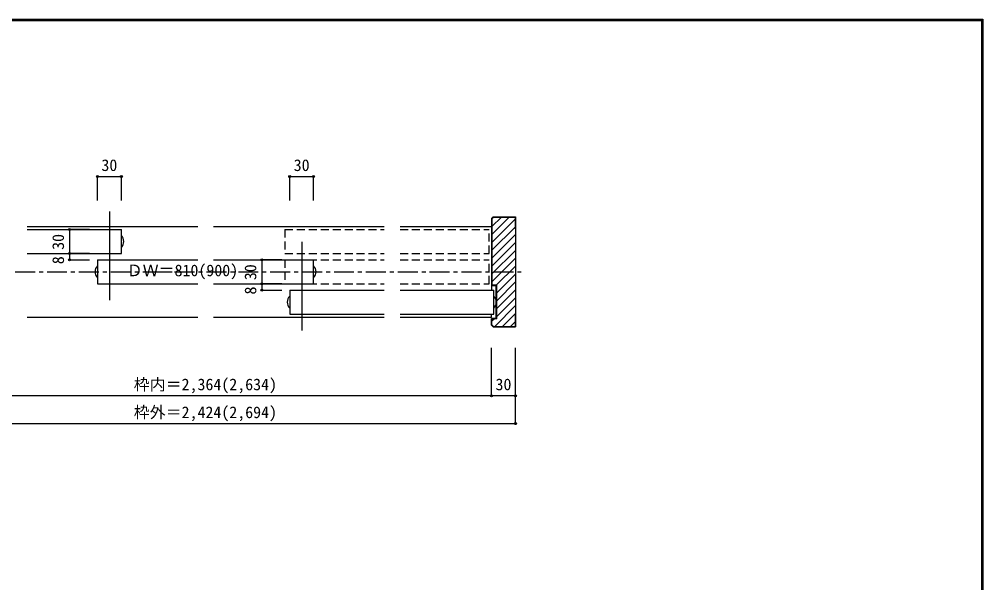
# Model space of a CAD drawing. Units: millimetres, scale not verified. Extents: x -973 to 977, y -718 to 696.
# Drawn here: x -232 to 977, y -11 to 696 of the extents above; entities that cross this region are included whole.
import ezdxf
from ezdxf.enums import TextEntityAlignment as Align

# ---------------------------------------------------------------- set-up
doc = ezdxf.new("R2010")
doc.units = ezdxf.units.MM
doc.header["$LTSCALE"] = 5
doc.header["$PDMODE"] = 32
doc.header["$PDSIZE"] = 2.5
doc.linetypes.add('CHAIN1', pattern=[8, 5, -1, 1, -1])
doc.linetypes.add('DASHED2', pattern=[3, 2, -1])
for name, color, linetype in [('0-1_通り芯', 4, 'CHAIN1'), ('0-4_枠', 3, 'Continuous'), ('0-6_扉', 6, 'Continuous'), ('0-7_金物', 3, 'Continuous'), ('0-B_寸法', 7, 'Continuous'), ('0-C_ハッチ', 4, 'Continuous'), ('F-1_枠', 6, 'Continuous')]:
    doc.layers.add(name, color=color, linetype=linetype)
doc.styles.add('ＭＳ ゴシック', font='')
doc.styles.get('ＭＳ ゴシック').set_extended_font_data('MS Gothic')

msp = doc.modelspace()

# ---------------------------------------------------------------- linework, layer by layer
at = {"layer": '0-1_通り芯'}
msp.add_line((-397.164, 379.077), (400.47, 379.077), dxfattribs=at)
at = {"layer": '0-4_枠'}
for p, q in [((360.47, 445.956), (362.591, 448.077)), ((362.591, 448.077), (390.47, 448.077)), ((389.97, 447.577), (389.97, 433.077)), ((390.47, 448.077), (390.47, 310.077)), ((360.47, 445.956), (360.47, 361.577)), ((360.97, 445.749), (360.97, 362.077)), ((389.97, 433.077), (390.47, 433.077)), ((366.47, 361.577), (360.47, 361.577)), ((366.97, 362.077), (360.97, 362.077)), ((366.47, 320.577), (366.47, 361.577)), ((366.97, 320.077), (366.97, 362.077)), ((366.47, 320.577), (360.47, 320.577)), ((360.47, 312.198), (360.47, 320.577)), ((366.97, 320.077), (360.97, 320.077)), ((389.97, 325.077), (389.97, 310.577)), ((389.97, 325.077), (390.47, 325.077)), ((362.591, 310.077), (360.47, 312.198)), ((362.591, 310.077), (390.47, 310.077)), ((362.798, 310.577), (389.97, 310.577))]:
    msp.add_line(p, q, dxfattribs=at)
for points in [[(360.97, 445.749), (362.799, 447.577), (389.97, 447.577)], [(362.798, 310.577), (360.97, 312.406), (360.97, 320.077)]]:
    msp.add_lwpolyline(points, dxfattribs=at)
at = {"layer": '0-6_扉', "color": 3}
for p, q in [((-118.827, 454.577), (-118.827, 343.59)), ((122.51, 416.577), (122.51, 305.59))]:
    msp.add_line(p, q, dxfattribs=at)
at = {"layer": '0-6_扉'}
for p, q in [((-221.996, 432.077), (-103.953, 432.077)), ((-103.953, 402.077), (-103.953, 432.077)), ((-221.996, 402.077), (-103.953, 402.077)), ((-133.953, 394.077), (-8.159, 394.077)), ((-133.953, 394.077), (-133.953, 364.077)), ((11.841, 394.077), (137.259, 394.077)), ((137.259, 364.077), (137.259, 394.077)), ((-133.953, 364.077), (-8.159, 364.077)), ((11.841, 364.077), (137.259, 364.077)), ((107.259, 356.077), (225.678, 356.077)), ((107.259, 356.077), (107.259, 326.077)), ((245.678, 356.077), (363.47, 356.077)), ((107.259, 326.077), (225.678, 326.077))]:
    msp.add_line(p, q, dxfattribs=at)
at = {"layer": '0-6_扉', "color": 2, "linetype": 'DASHED2'}
for p, q in [((101.259, 432.077), (101.259, 402.077)), ((101.259, 432.077), (225.678, 432.077)), ((245.678, 432.077), (357.47, 432.077)), ((357.47, 402.077), (357.47, 432.077)), ((101.259, 402.077), (225.678, 402.077)), ((245.678, 402.077), (357.47, 402.077)), ((101.259, 394.077), (101.259, 364.077)), ((101.259, 394.077), (225.678, 394.077)), ((245.678, 394.077), (357.47, 394.077)), ((357.47, 364.077), (357.47, 394.077)), ((101.259, 364.077), (225.678, 364.077)), ((245.678, 364.077), (357.47, 364.077))]:
    msp.add_line(p, q, dxfattribs=at)
at = {"layer": '0-6_扉'}
msp.add_lwpolyline([(245.678, 326.077), (363.47, 326.077), (363.47, 356.077)], dxfattribs=at)
at = {"layer": '0-7_金物', "color": 4}
for p, q in [((-221.996, 436.077), (-8.159, 436.077)), ((11.841, 436.077), (225.678, 436.077)), ((245.678, 436.077), (360.47, 436.077)), ((360.47, 365.577), (360.47, 356.064)), ((-221.996, 322.077), (-8.159, 322.077)), ((11.841, 322.077), (225.678, 322.077)), ((245.678, 322.077), (360.47, 322.077)), ((360.47, 322.077), (360.47, 326.064))]:
    msp.add_line(p, q, dxfattribs=at)
at = {"layer": '0-7_金物', "color": 7}
for centre, start, end in [((-111.828, 417.077), 316.39718, 43.60282), ((-126.078, 379.077), 136.39718, 223.60282), ((129.384, 379.077), 316.39718, 43.60282), ((115.134, 341.077), 136.39718, 223.60282), ((355.595, 341.077), 316.39718, 43.60282)]:
    msp.add_arc(centre, 10.875, start, end, dxfattribs=at)
at = {"layer": '0-B_寸法', "color": 4}
for p, q in [((-103.953, 468.577), (-103.953, 498.577)), ((137.259, 468.577), (137.259, 498.577)), ((-143.953, 432.077), (-168.999, 432.077)), ((-168.999, 432.077), (-168.999, 394.077)), ((-143.953, 402.077), (-168.999, 402.077)), ((-168.999, 394.077), (-143.953, 394.077)), ((97.259, 394.077), (72.212, 394.077)), ((97.259, 364.077), (72.212, 364.077)), ((360.47, 223.577), (360.47, 283.577)), ((360.47, 223.577), (360.47, 283.577)), ((390.47, 223.577), (-387.164, 223.577))]:
    msp.add_line(p, q, dxfattribs=at)
for points in [[(-133.953, 468.577), (-133.953, 498.577), (-103.953, 498.577)], [(107.259, 468.577), (107.259, 498.577), (137.259, 498.577)], [(72.212, 394.077), (72.212, 356.077), (97.259, 356.077)], [(-387.164, 188.577), (390.47, 188.577), (390.47, 283.577)]]:
    msp.add_lwpolyline(points, dxfattribs=at)
at = {"layer": '0-B_寸法'}
for p in [(-133.953, 498.577), (-103.953, 498.577), (107.259, 498.577), (137.259, 498.577), (-168.999, 432.077), (-168.999, 402.077), (-168.999, 394.077), (72.212, 394.077), (72.212, 364.077), (72.212, 356.077), (360.47, 223.577), (360.47, 223.577), (390.47, 223.577), (390.47, 188.577)]:
    msp.add_point(p, dxfattribs=at)
at = {"layer": '0-C_ハッチ'}
for p, q in [((372.755, 447.577), (360.97, 435.792)), ((360.97, 425.892), (382.655, 447.577)), ((389.97, 444.993), (360.97, 415.993)), ((389.97, 435.093), (360.97, 406.093)), ((390.47, 425.694), (360.97, 396.194)), ((390.47, 415.794), (360.97, 386.294)), ((390.47, 405.895), (360.97, 376.395)), ((390.47, 395.995), (360.97, 366.495)), ((390.47, 386.096), (366.451, 362.077)), ((390.47, 376.196), (366.97, 352.696)), ((390.47, 366.297), (366.97, 342.797)), ((390.47, 356.397), (366.97, 332.897)), ((390.47, 346.498), (366.97, 322.998)), ((390.47, 336.598), (364.449, 310.577)), ((390.47, 326.699), (374.348, 310.577)), ((364.049, 320.077), (360.97, 316.998)), ((389.97, 316.299), (384.248, 310.577))]:
    msp.add_line(p, q, dxfattribs=at)
at = {"layer": 'F-1_枠'}
for p, q in [((-973.347, 695.833), (976.653, 695.833)), ((-973.347, 695), (976.653, 695)), ((-973.347, 694.167), (976.653, 694.167)), ((974.986, 695.833), (974.986, -700.833)), ((975.82, 695.833), (975.82, -700.833)), ((976.653, 695.833), (976.653, -700.833))]:
    msp.add_line(p, q, dxfattribs=at)

# ---------------------------------------------------------------- texts
at = {"layer": '0-B_寸法', "style": 'ＭＳ ゴシック'}
for s, p in [('30', (-128.953, 501.077)), ('30', (112.259, 501.077)), ('ＤＷ＝810(900)', (-97.17, 369.077)), ('枠内＝2,364(2,634)', (-88.347, 226.077)), ('30', (365.47, 226.077)), ('枠外＝2,424(2,694)', (-88.347, 191.077))]:
    msp.add_text(s, height=14.66, dxfattribs=at).set_placement(p, align=Align.BOTTOM_LEFT)
for s, p in [('30', (-171.499, 406.578)), ('8', (-171.499, 388.577)), ('30', (69.712, 368.578)), ('8', (69.712, 350.577))]:
    msp.add_text(s, height=14.66, rotation=90, dxfattribs=at).set_placement(p, align=Align.BOTTOM_LEFT)

doc.saveas('drawing.dxf')
